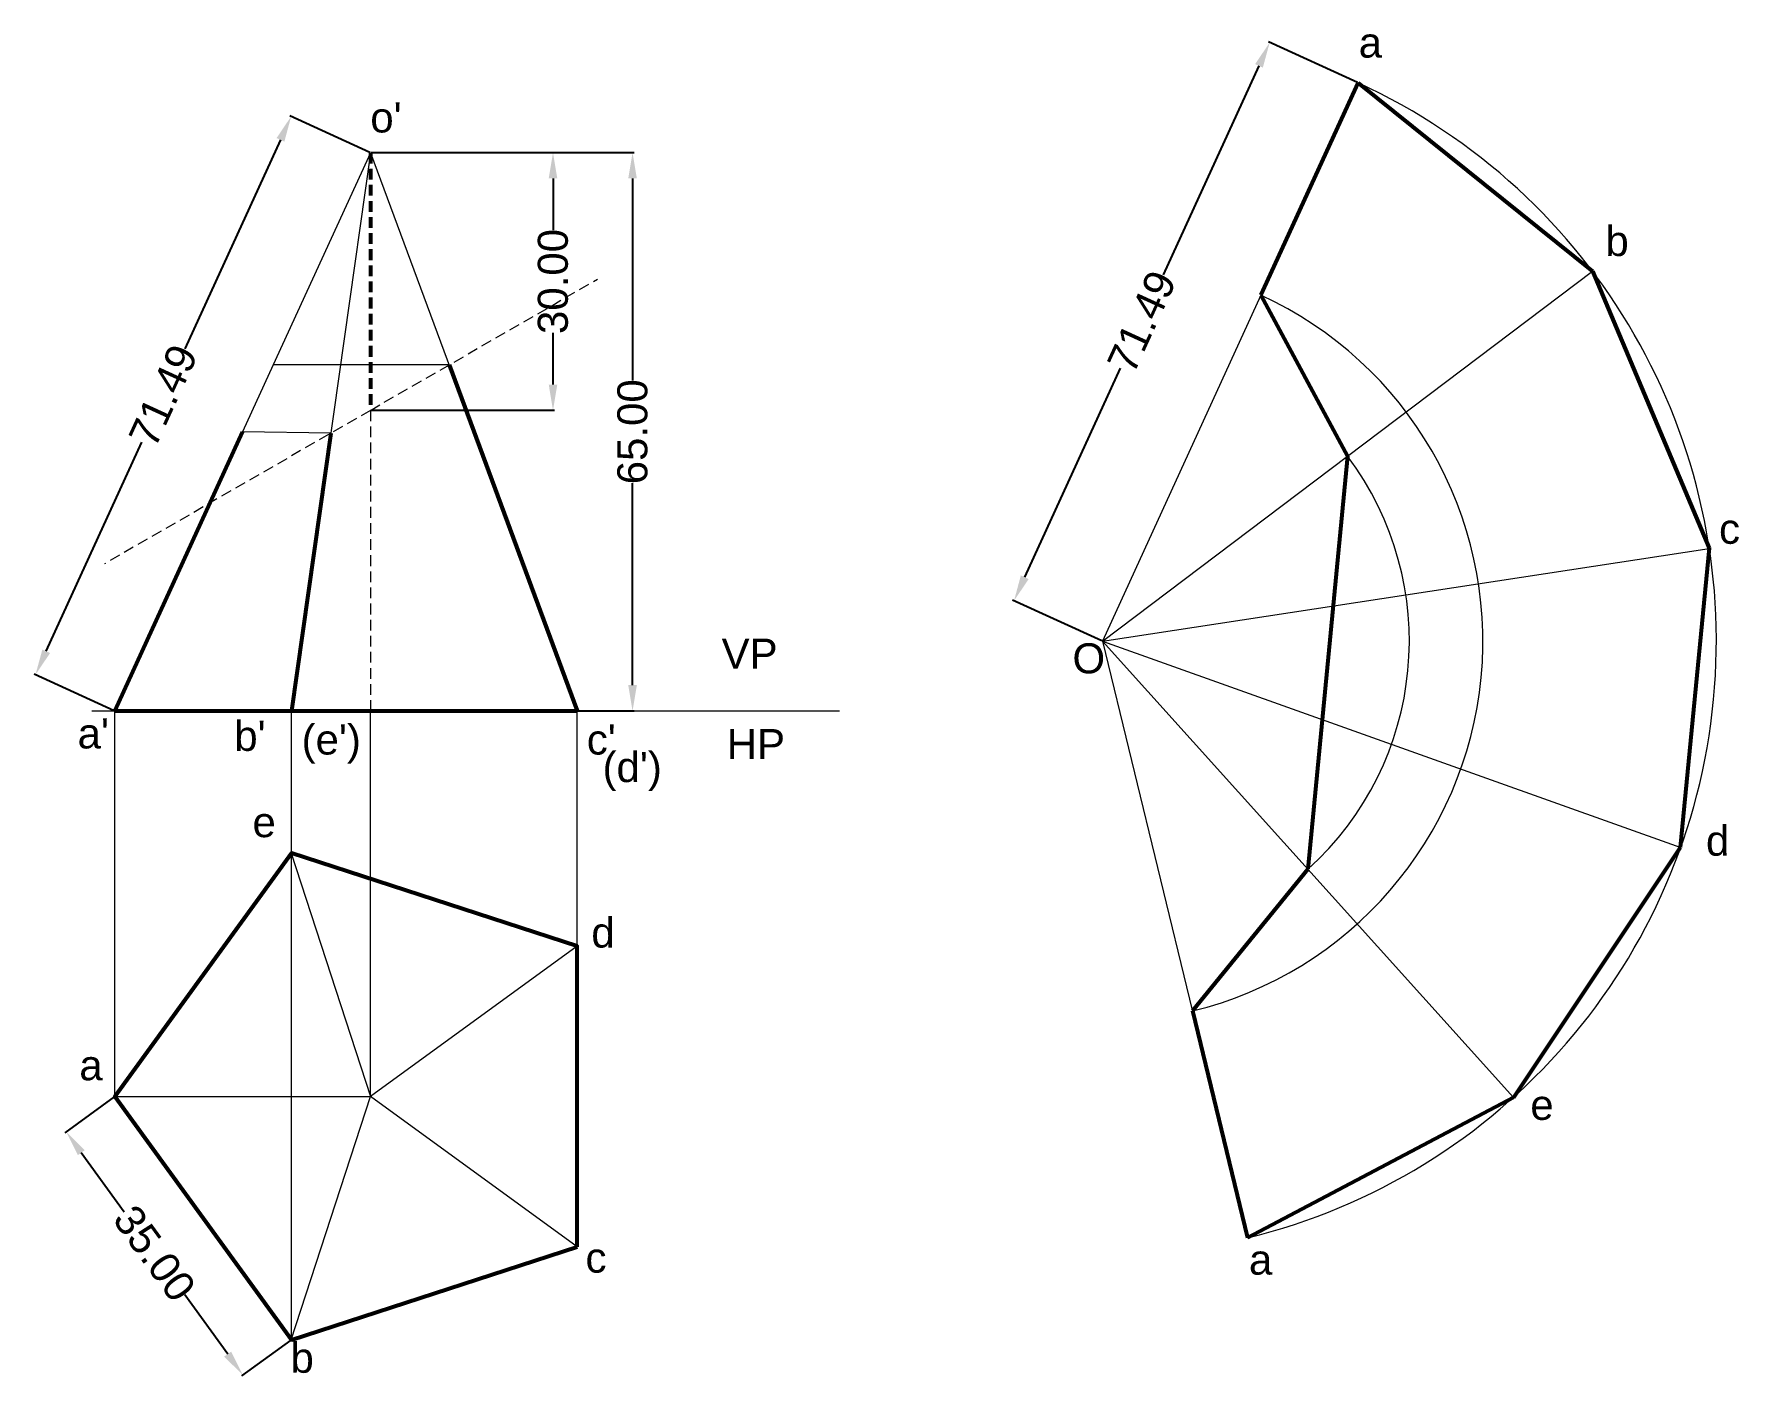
# Paper-space layout 'Layout7' of a CAD drawing. Header units: inches. Extents: x 0 to 199, y 7 to 163.
import ezdxf

# ---------------------------------------------------------------- set-up
doc = ezdxf.new("R2010")
doc.units = ezdxf.units.IN
doc.header["$MEASUREMENT"] = 0
doc.linetypes.add('HIDDEN', pattern=[0.375, 0.25, -0.125])
doc.styles.get("Standard").update_dxf_attribs({"font": 'arial.ttf', "height": 3.5})
doc.dimstyles.get("Standard").update_dxf_attribs({"dimtxt": 3.5, "dimasz": 3, "dimexe": 0.18, "dimexo": 0.0625, "dimgap": 0.09, "dimtad": 0, "dimtoh": 1, "dimzin": 0, "dimdsep": 46, "dimtxsty": 'Standard', "dimcen": 0.09, "dimadec": 0, "dimazin": 0, "dimtfac": 1, "dimtofl": 0, "dimtmove": 0, "dimatfit": 3, "dimfxl": 1, "dimtolj": 1, "dimtzin": 0, "dimarcsym": 0})

# ---------------------------------------------------------------- blocks, each defined once
blk = doc.blocks.new('*D56')
at = {"color": 0, "lineweight": -2, "ltscale": 5, "transparency": 16777216}
for p, q in [((9.71, 39.06), (3.96, 34.88)), ((5.87, 32.56), (10.88, 25.67)), ((22.92, 9.1), (17.92, 15.99)), ((30.28, 10.74), (24.54, 6.57))]:
    blk.add_line(p, q, dxfattribs=at)
at = {"color": 0, "lineweight": 0, "ltscale": 5, "transparency": 16777216}
for points in [[(6.28, 32.85), (5.47, 32.27), (4.11, 34.99)], [(23.32, 9.39), (22.51, 8.81), (24.68, 6.67)]]:
    blk.add_solid(points, dxfattribs=at)
at = {"layer": 'Defpoints', "color": 0, "lineweight": 0, "ltscale": 5, "transparency": 16777216}
for p in [(9.76, 39.09), (4.11, 34.99), (30.33, 10.78)]:
    blk.add_point(p, dxfattribs=at)
at = {"color": 0, "lineweight": 0, "ltscale": 5, "transparency": 16777216, "insert": (14.4, 20.83), "char_height": 3.5, "attachment_point": 5, "rotation": 306}
blk.add_mtext('\\A1;35.00', dxfattribs=at)
blk = doc.blocks.new('*U58')
at = {"lineweight": 0, "ltscale": 5}
blk.add_line((-14.89, 0), (14.89, 0), dxfattribs=at)
blk = doc.blocks.new('*U59')
at = {"color": 0, "linetype": 'ByBlock', "lineweight": -2, "transparency": 16777216}
for p, rotation in [((34.93, 93.07), 288), ((51.58, 87.66), 216), ((34.93, 64.75), 72), ((51.58, 70.16), 144)]:
    blk.add_blockref('*U58', p, dxfattribs=dict(at, rotation=rotation))
blk.add_blockref('*U58', (24.65, 78.91), dxfattribs=at)
blk = doc.blocks.new('*D60')
at = {"color": 0, "lineweight": -2, "ltscale": 5, "transparency": 16777216}
for p, q in [((39.48, 149.01), (30.15, 153.28)), ((29.06, 150.48), (17.92, 126.15)), ((1.79, 90.94), (12.94, 115.27)), ((9.7, 84.01), (0.38, 88.28))]:
    blk.add_line(p, q, dxfattribs=at)
at = {"color": 0, "lineweight": 0, "ltscale": 5, "transparency": 16777216}
for points in [[(28.61, 150.69), (29.52, 150.27), (30.31, 153.21)], [(1.34, 91.14), (2.24, 90.73), (0.54, 88.21)]]:
    blk.add_solid(points, dxfattribs=at)
at = {"layer": 'Defpoints', "color": 0, "lineweight": 0, "ltscale": 5, "transparency": 16777216}
for p in [(39.53, 148.99), (0.54, 88.21), (9.76, 83.99)]:
    blk.add_point(p, dxfattribs=at)
at = {"color": 0, "lineweight": 0, "ltscale": 5, "transparency": 16777216, "insert": (15.43, 120.71), "char_height": 3.5, "attachment_point": 5, "rotation": 65.3902}
blk.add_mtext('\\A1;71.49', dxfattribs=at)
blk = doc.blocks.new('*D61')
at = {"color": 0, "lineweight": -2, "ltscale": 5, "transparency": 16777216}
for p, q in [((39.6, 148.99), (70.24, 148.99)), ((70.06, 145.99), (70.06, 122.48)), ((70.06, 86.99), (70.06, 110.49)), ((39.6, 83.99), (70.24, 83.99))]:
    blk.add_line(p, q, dxfattribs=at)
at = {"color": 0, "lineweight": 0, "ltscale": 5, "transparency": 16777216}
for points in [[(69.56, 145.99), (70.56, 145.99), (70.06, 148.99)], [(69.56, 86.99), (70.56, 86.99), (70.06, 83.99)]]:
    blk.add_solid(points, dxfattribs=at)
at = {"layer": 'Defpoints', "color": 0, "lineweight": 0, "ltscale": 5, "transparency": 16777216}
for p in [(39.53, 148.99), (39.53, 83.99), (70.06, 83.99)]:
    blk.add_point(p, dxfattribs=at)
at = {"color": 0, "lineweight": 0, "ltscale": 5, "transparency": 16777216, "insert": (70.06, 116.49), "char_height": 3.5, "attachment_point": 5, "rotation": 90}
blk.add_mtext('\\A1;65.00', dxfattribs=at)
blk = doc.blocks.new('*D63')
at = {"color": 0, "lineweight": -2, "ltscale": 5, "transparency": 16777216}
for p, q in [((39.6, 148.99), (60.98, 148.99)), ((60.8, 145.99), (60.8, 139.97)), ((60.8, 121.99), (60.8, 128)), ((39.6, 118.99), (60.98, 118.99))]:
    blk.add_line(p, q, dxfattribs=at)
at = {"color": 0, "lineweight": 0, "ltscale": 5, "transparency": 16777216}
for points in [[(60.3, 145.99), (61.3, 145.99), (60.8, 148.99)], [(60.3, 121.99), (61.3, 121.99), (60.8, 118.99)]]:
    blk.add_solid(points, dxfattribs=at)
at = {"layer": 'Defpoints', "color": 0, "lineweight": 0, "ltscale": 5, "transparency": 16777216}
for p in [(39.53, 148.99), (39.53, 118.99), (60.8, 118.99)]:
    blk.add_point(p, dxfattribs=at)
at = {"color": 0, "lineweight": 0, "ltscale": 5, "transparency": 16777216, "insert": (60.8, 133.99), "char_height": 3.5, "attachment_point": 5, "rotation": 90}
blk.add_mtext('\\A1;30.00', dxfattribs=at)
blk = doc.blocks.new('*D65')
at = {"color": 0, "lineweight": -2, "ltscale": 5, "transparency": 16777216}
for p, q in [((154.48, 157.14), (144.09, 161.9)), ((143, 159.09), (131.86, 134.76)), ((115.73, 99.55), (126.87, 123.88)), ((124.71, 92.14), (114.31, 96.9))]:
    blk.add_line(p, q, dxfattribs=at)
at = {"color": 0, "lineweight": 53, "ltscale": 5, "transparency": 16777216}
for points in [[(142.55, 159.3), (143.45, 158.89), (144.25, 161.82)], [(115.27, 99.76), (116.18, 99.34), (114.48, 96.82)]]:
    blk.add_solid(points, dxfattribs=at)
at = {"layer": 'Defpoints', "color": 0, "lineweight": 53, "ltscale": 5, "transparency": 16777216}
for p in [(144.25, 161.82), (154.54, 157.11), (124.76, 92.11)]:
    blk.add_point(p, dxfattribs=at)
at = {"color": 0, "lineweight": 0, "ltscale": 5, "transparency": 16777216, "insert": (129.36, 129.32), "char_height": 3.5, "attachment_point": 5, "rotation": 65.3902}
blk.add_mtext('\\A1;71.49', dxfattribs=at)

psp = doc.layouts.new('Layout7')

# ---------------------------------------------------------------- linework, layer by layer
at = {"lineweight": 0, "ltscale": 5}
for p, q in [((154.536, 157.109), (143.217, 132.396)), ((39.534, 148.985), (28.214, 124.272)), ((39.534, 148.985), (30.333, 83.985)), ((39.534, 148.985), (63.62, 83.985)), ((124.763, 92.109), (181.821, 135.188)), ((143.217, 132.396), (139.65, 124.609)), ((28.214, 124.272), (24.647, 116.485)), ((48.691, 124.272), (28.214, 124.272)), ((139.65, 124.609), (124.763, 92.109)), ((24.647, 116.485), (9.761, 83.985)), ((34.91, 116.315), (24.647, 116.485)), ((124.763, 92.109), (195.436, 102.915)), ((124.763, 92.109), (141.674, 22.644)), ((124.763, 92.109), (172.62, 38.994)), ((124.763, 92.109), (192.106, 68.102)), ((7.093, 83.985), (94.153, 83.985)), ((9.761, 39.094), (9.761, 83.985)), ((30.333, 10.778), (30.333, 83.985)), ((39.534, 39.094), (39.534, 83.985)), ((63.62, 56.594), (63.62, 83.985))]:
    psp.add_line(p, q, dxfattribs=at)
at = {"lineweight": 53, "ltscale": 5}
for p, q in [((154.536, 157.109), (143.217, 132.396)), ((154.536, 157.109), (181.821, 135.188)), ((181.821, 135.188), (195.432, 102.943)), ((143.217, 132.396), (153.292, 113.649)), ((48.691, 124.272), (63.62, 83.985)), ((24.647, 116.485), (9.761, 83.985)), ((34.91, 116.315), (30.333, 83.985)), ((153.292, 113.649), (148.692, 65.552)), ((195.432, 102.943), (192.048, 68.107)), ((9.761, 83.985), (30.333, 83.985)), ((30.333, 83.985), (63.62, 83.985)), ((192.048, 68.107), (172.62, 38.994)), ((148.692, 65.552), (135.245, 49.054)), ((135.245, 49.054), (141.674, 22.644)), ((172.62, 38.994), (141.674, 22.644))]:
    psp.add_line(p, q, dxfattribs=at)
at = {"linetype": 'HIDDEN', "lineweight": 0, "ltscale": 5}
for p, q in [((39.534, 148.985), (39.534, 83.985)), ((39.534, 118.985), (65.974, 134.25)), ((39.534, 118.985), (8.578, 101.113))]:
    psp.add_line(p, q, dxfattribs=at)
at = {"linetype": 'HIDDEN', "lineweight": 53, "ltscale": 5}
psp.add_line((39.534, 148.985), (39.534, 118.985), dxfattribs=at)
at = {"lineweight": 53, "ltscale": 5}
psp.add_lwpolyline([(63.62, 21.594), (63.62, 56.594), (30.333, 67.41), (9.761, 39.094), (30.333, 10.778)], close=True, dxfattribs=at)
at = {"lineweight": 0, "ltscale": 5}
for centre, radius, start, end in [((124.763, 92.109), 71.494, 283.68185, 65.3902), ((124.763, 92.109), 44.312, 283.68185, 65.3902), ((124.763, 92.109), 35.747, 312.01895, 37.0531), ((181.821, 135.188), 35, 292.78886, 292.88456), ((192.097, 68.075), 35, 84.52459, 84.62028), ((172.62, 38.994), 35, 56.18749, 56.28319), ((195.432, 102.943), 35, 264.45176, 264.54746)]:
    psp.add_arc(centre, radius, start, end, dxfattribs=at)

# ---------------------------------------------------------------- block references
at = {"lineweight": 0}
psp.add_blockref('*U59', (0, -39.813), dxfattribs=at)

# ---------------------------------------------------------------- texts
at = {"lineweight": 53, "ltscale": 5}
for s, p in [('a', (154.609, 160.056)), ("o'", (39.524, 151.339)), ('b', (183.337, 136.959)), ('c', (196.565, 103.449)), ('VP', (80.427, 88.906)), ('O', (121.282, 88.365)), ("a'", (5.444, 79.623)), ("b'", (23.686, 79.338)), ("(e')", (31.525, 78.911)), ("c'", (64.731, 78.911)), ('HP', (81.026, 78.379)), ("(d')", (66.568, 75.705)), ('e', (25.807, 69.289)), ('d', (195.045, 67.133)), ('d', (65.263, 56.44)), ('a', (5.641, 40.985)), ('e', (174.594, 36.372)), ('c', (64.581, 18.585)), ('a', (141.829, 18.355)), ('b', (30.23, 6.933))]:
    psp.add_text(s, height=3.5, dxfattribs=at).set_placement(p)

# ---------------------------------------------------------------- dimensions: what is measured, and where the dimension line sits
at = {"lineweight": 0, "ltscale": 5}
for p1, p2, distance, picture, middle in [((124.763, 92.109), (154.536, 157.109), 11.314, '*D65', (129.363, 129.321)), ((39.534, 148.985), (9.761, 83.985), -10.141, '*D60', (15.427, 120.708)), ((30.333, 10.778), (9.761, 39.094), 6.986, '*D56', (14.395, 20.83))]:
    dim = psp.add_aligned_dim(p1=p1, p2=p2, distance=distance, dimstyle='Standard', dxfattribs=at)
    dim.commit()
    dim.dimension.update_dxf_attribs({"geometry": picture, "text_midpoint": middle})
for base, p2, picture, middle in [((70.064, 83.985), (39.534, 83.985), '*D61', (70.064, 116.485)), ((60.798, 118.985), (39.534, 118.985), '*D63', (60.798, 133.985))]:
    dim = psp.add_linear_dim(base=base, p1=(39.534, 148.985), p2=p2, angle=90, dimstyle='Standard', dxfattribs=at)
    dim.commit()
    dim.dimension.update_dxf_attribs({"geometry": picture, "text_midpoint": middle})

doc.saveas('drawing.dxf')
